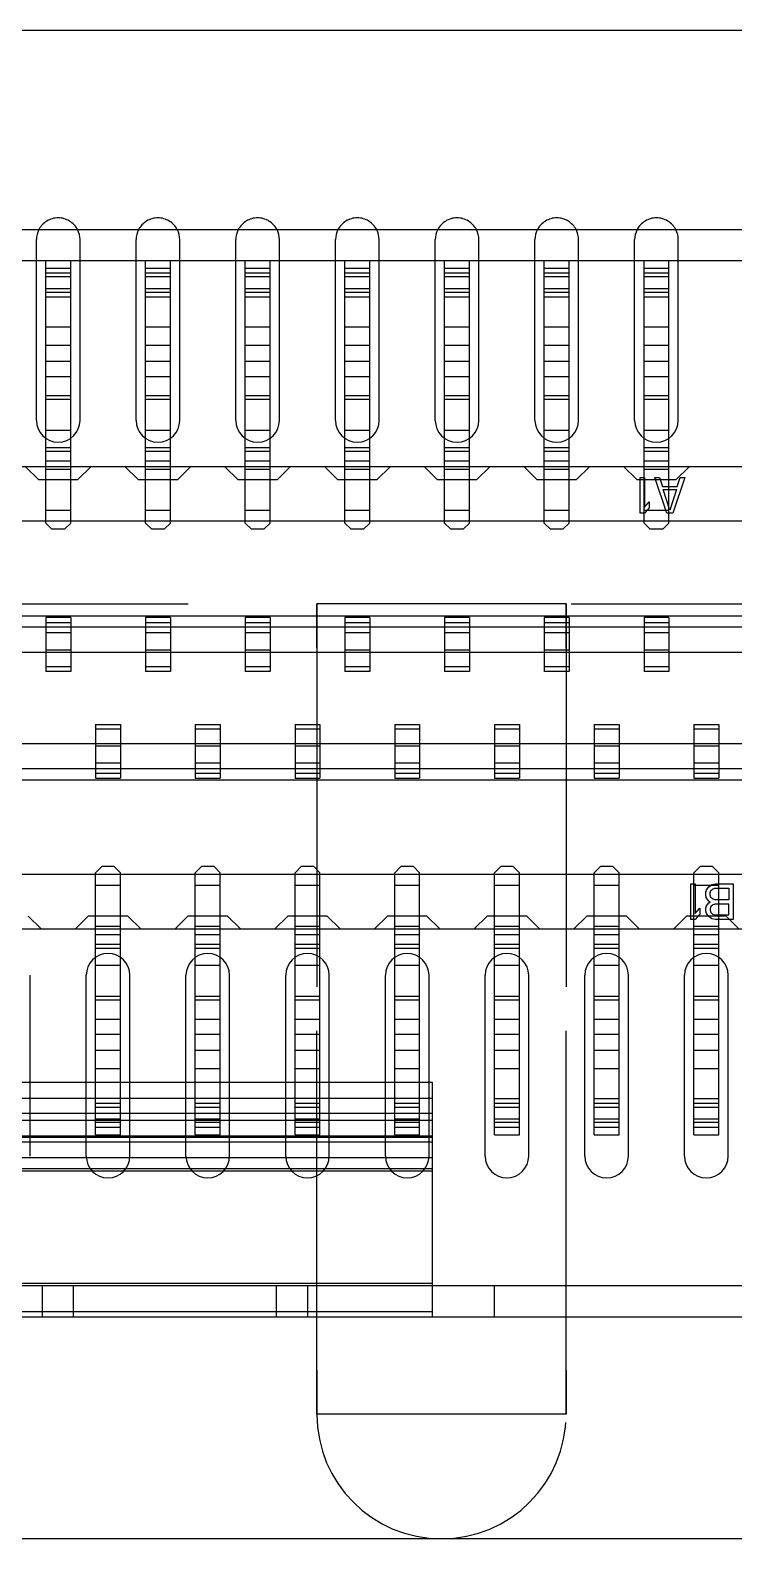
# Model space of a CAD drawing. Header units: millimetres. Extents: x 753 to 1632, y 352 to 973.
# Drawn here: x 1035.63 to 1041.27, y 528.57 to 540.67 of the extents above; entities that cross this region are included whole.
import ezdxf

# ---------------------------------------------------------------- set-up
doc = ezdxf.new("R2010")
doc.units = ezdxf.units.MM
doc.header["$LTSCALE"] = 30.734
doc.linetypes.add('HIDDEN', pattern=[0.2, 0.1, -0.1])
doc.layers.get('0').update_dxf_attribs({"linetype": 'CONTINUOUS'})
for name, color, linetype in [('02___PRT_ALL_AXES', 7, 'CONTINUOUS'), ('5_ALL_CURVES', 7, 'CONTINUOUS'), ('CURVES', 7, 'CONTINUOUS'), ('DEFAULT_2', 8, 'HIDDEN')]:
    doc.layers.add(name, color=color, linetype=linetype)

msp = doc.modelspace()

# ---------------------------------------------------------------- linework, layer by layer
at = {"color": 7, "linetype": 'Continuous'}
for p, q in [((1007.02568, 540.66802), (1106.52568, 540.66802)), ((1043.52568, 528.56802), (1020.52568, 528.56802))]:
    msp.add_line(p, q, dxfattribs=at)
at = {"color": 3, "linetype": 'Continuous'}
msp.add_line((1007.02568, 539.06802), (1106.52568, 539.06802), dxfattribs=at)
at = {"color": 6, "linetype": 'Continuous'}
for p, q in [((1042.87568, 538.81802), (1025.77568, 538.81802)), ((1035.75068, 536.71477), (1035.75068, 538.81847)), ((1035.95068, 536.71477), (1035.95068, 538.81847)), ((1036.55068, 536.71477), (1036.55068, 538.81847)), ((1036.75068, 536.71477), (1036.75068, 538.81847)), ((1037.35068, 536.71477), (1037.35068, 538.81847)), ((1037.55068, 536.71477), (1037.55068, 538.81847)), ((1038.15068, 536.71477), (1038.15068, 538.81847)), ((1038.35068, 536.71477), (1038.35068, 538.81847)), ((1038.95068, 536.71477), (1038.95068, 538.81847)), ((1039.15068, 536.71477), (1039.15068, 538.81847)), ((1039.75068, 536.71477), (1039.75068, 538.81847)), ((1039.95068, 536.71477), (1039.95068, 538.81847)), ((1040.55068, 536.71477), (1040.55068, 538.81847)), ((1040.75068, 536.71477), (1040.75068, 538.81847)), ((1035.75068, 538.75948), (1035.95068, 538.75948)), ((1035.95068, 538.71806), (1035.75068, 538.71806)), ((1036.55068, 538.75948), (1036.75068, 538.75948)), ((1036.75068, 538.71806), (1036.55068, 538.71806)), ((1037.35068, 538.75948), (1037.55068, 538.75948)), ((1037.55068, 538.71806), (1037.35068, 538.71806)), ((1038.15068, 538.75948), (1038.35068, 538.75948)), ((1038.35068, 538.71806), (1038.15068, 538.71806)), ((1038.95068, 538.75948), (1039.15068, 538.75948)), ((1039.15068, 538.71806), (1038.95068, 538.71806)), ((1039.75068, 538.75948), (1039.95068, 538.75948)), ((1039.95068, 538.71806), (1039.75068, 538.71806)), ((1040.55068, 538.75948), (1040.75068, 538.75948)), ((1040.75068, 538.71806), (1040.55068, 538.71806)), ((1035.95068, 538.68877), (1035.75068, 538.68877)), ((1035.75068, 538.59735), (1035.95068, 538.59735)), ((1036.75068, 538.68877), (1036.55068, 538.68877)), ((1036.55068, 538.59735), (1036.75068, 538.59735)), ((1037.55068, 538.68877), (1037.35068, 538.68877)), ((1037.35068, 538.59735), (1037.55068, 538.59735)), ((1038.35068, 538.68877), (1038.15068, 538.68877)), ((1038.15068, 538.59735), (1038.35068, 538.59735)), ((1039.15068, 538.68877), (1038.95068, 538.68877)), ((1038.95068, 538.59735), (1039.15068, 538.59735)), ((1039.95068, 538.68877), (1039.75068, 538.68877)), ((1039.75068, 538.59735), (1039.95068, 538.59735)), ((1040.75068, 538.68877), (1040.55068, 538.68877)), ((1040.55068, 538.59735), (1040.75068, 538.59735)), ((1035.75068, 538.56566), (1035.95068, 538.56566)), ((1035.95068, 538.52664), (1035.75068, 538.52664)), ((1036.55068, 538.56566), (1036.75068, 538.56566)), ((1036.75068, 538.52664), (1036.55068, 538.52664)), ((1037.35068, 538.56566), (1037.55068, 538.56566)), ((1037.55068, 538.52664), (1037.35068, 538.52664)), ((1038.15068, 538.56566), (1038.35068, 538.56566)), ((1038.35068, 538.52664), (1038.15068, 538.52664)), ((1038.95068, 538.56566), (1039.15068, 538.56566)), ((1039.15068, 538.52664), (1038.95068, 538.52664)), ((1039.75068, 538.56566), (1039.95068, 538.56566)), ((1039.95068, 538.52664), (1039.75068, 538.52664)), ((1040.55068, 538.56566), (1040.75068, 538.56566)), ((1040.75068, 538.52664), (1040.55068, 538.52664)), ((1035.75068, 538.28896), (1035.95068, 538.28896)), ((1036.55068, 538.28896), (1036.75068, 538.28896)), ((1037.35068, 538.28896), (1037.55068, 538.28896)), ((1038.15068, 538.28896), (1038.35068, 538.28896)), ((1038.95068, 538.28896), (1039.15068, 538.28896)), ((1039.75068, 538.28896), (1039.95068, 538.28896)), ((1040.55068, 538.28896), (1040.75068, 538.28896)), ((1035.75068, 538.14113), (1035.95068, 538.14113)), ((1036.55068, 538.14113), (1036.75068, 538.14113)), ((1037.35068, 538.14113), (1037.55068, 538.14113)), ((1038.15068, 538.14113), (1038.35068, 538.14113)), ((1038.95068, 538.14113), (1039.15068, 538.14113)), ((1039.75068, 538.14113), (1039.95068, 538.14113)), ((1040.55068, 538.14113), (1040.75068, 538.14113)), ((1035.95068, 538.00968), (1035.75068, 538.00968)), ((1036.75068, 538.00968), (1036.55068, 538.00968)), ((1037.55068, 538.00968), (1037.35068, 538.00968)), ((1038.35068, 538.00968), (1038.15068, 538.00968)), ((1039.15068, 538.00968), (1038.95068, 538.00968)), ((1039.95068, 538.00968), (1039.75068, 538.00968)), ((1040.75068, 538.00968), (1040.55068, 538.00968)), ((1035.95068, 537.88896), (1035.75068, 537.88896)), ((1036.75068, 537.88896), (1036.55068, 537.88896)), ((1037.55068, 537.88896), (1037.35068, 537.88896)), ((1038.35068, 537.88896), (1038.15068, 537.88896)), ((1039.15068, 537.88896), (1038.95068, 537.88896)), ((1039.95068, 537.88896), (1039.75068, 537.88896)), ((1040.75068, 537.88896), (1040.55068, 537.88896)), ((1035.95068, 537.73656), (1035.75068, 537.73656)), ((1036.75068, 537.73656), (1036.55068, 537.73656)), ((1037.55068, 537.73656), (1037.35068, 537.73656)), ((1038.35068, 537.73656), (1038.15068, 537.73656)), ((1039.15068, 537.73656), (1038.95068, 537.73656)), ((1039.95068, 537.73656), (1039.75068, 537.73656)), ((1040.75068, 537.73656), (1040.55068, 537.73656)), ((1035.75068, 537.70727), (1035.95068, 537.70727)), ((1036.55068, 537.70727), (1036.75068, 537.70727)), ((1037.35068, 537.70727), (1037.55068, 537.70727)), ((1038.15068, 537.70727), (1038.35068, 537.70727)), ((1038.95068, 537.70727), (1039.15068, 537.70727)), ((1039.75068, 537.70727), (1039.95068, 537.70727)), ((1040.55068, 537.70727), (1040.75068, 537.70727)), ((1035.75068, 537.46041), (1035.95068, 537.46041)), ((1036.55068, 537.46041), (1036.75068, 537.46041)), ((1037.35068, 537.46041), (1037.55068, 537.46041)), ((1038.15068, 537.46041), (1038.35068, 537.46041)), ((1038.95068, 537.46041), (1039.15068, 537.46041)), ((1039.75068, 537.46041), (1039.95068, 537.46041)), ((1040.55068, 537.46041), (1040.75068, 537.46041)), ((1035.95068, 537.31899), (1035.75068, 537.31899)), ((1035.95068, 537.28754), (1035.75068, 537.28754)), ((1036.75068, 537.31899), (1036.55068, 537.31899)), ((1036.75068, 537.28754), (1036.55068, 537.28754)), ((1037.55068, 537.31899), (1037.35068, 537.31899)), ((1037.55068, 537.28754), (1037.35068, 537.28754)), ((1038.35068, 537.31899), (1038.15068, 537.31899)), ((1038.35068, 537.28754), (1038.15068, 537.28754)), ((1039.15068, 537.31899), (1038.95068, 537.31899)), ((1039.15068, 537.28754), (1038.95068, 537.28754)), ((1039.95068, 537.31899), (1039.75068, 537.31899)), ((1039.95068, 537.28754), (1039.75068, 537.28754)), ((1040.75068, 537.31899), (1040.55068, 537.31899)), ((1040.75068, 537.28754), (1040.55068, 537.28754)), ((1042.75068, 537.16477), (1025.35068, 537.16477)), ((1035.69191, 537.06329), (1035.58863, 537.16477)), ((1035.75068, 537.21329), (1035.95068, 537.21329)), ((1035.75068, 537.14611), (1035.95068, 537.14611)), ((1036.11273, 537.16477), (1036.00946, 537.06329)), ((1036.49191, 537.06329), (1036.38863, 537.16477)), ((1036.55068, 537.21329), (1036.75068, 537.21329)), ((1036.55068, 537.14611), (1036.75068, 537.14611)), ((1036.91273, 537.16477), (1036.80946, 537.06329)), ((1037.29191, 537.06329), (1037.18863, 537.16477)), ((1037.35068, 537.21329), (1037.55068, 537.21329)), ((1037.35068, 537.14611), (1037.55068, 537.14611)), ((1037.71273, 537.16477), (1037.60946, 537.06329)), ((1038.09191, 537.06329), (1037.98863, 537.16477)), ((1038.15068, 537.21329), (1038.35068, 537.21329)), ((1038.15068, 537.14611), (1038.35068, 537.14611)), ((1038.51273, 537.16477), (1038.40946, 537.06329)), ((1038.89191, 537.06329), (1038.78863, 537.16477)), ((1038.95068, 537.21329), (1039.15068, 537.21329)), ((1038.95068, 537.14611), (1039.15068, 537.14611)), ((1039.31273, 537.16477), (1039.20946, 537.06329)), ((1039.69191, 537.06329), (1039.58863, 537.16477)), ((1039.75068, 537.21329), (1039.95068, 537.21329)), ((1039.75068, 537.14611), (1039.95068, 537.14611)), ((1040.11273, 537.16477), (1040.00946, 537.06329)), ((1040.49191, 537.06329), (1040.38863, 537.16477)), ((1040.55068, 537.21329), (1040.75068, 537.21329)), ((1040.55068, 537.14611), (1040.75068, 537.14611)), ((1040.91273, 537.16477), (1040.80946, 537.06329)), ((1035.69191, 537.06329), (1036.00946, 537.06329)), ((1036.49191, 537.06329), (1036.80946, 537.06329)), ((1037.29191, 537.06329), (1037.60946, 537.06329)), ((1038.09191, 537.06329), (1038.40946, 537.06329)), ((1038.89191, 537.06329), (1039.20946, 537.06329)), ((1039.69191, 537.06329), (1040.00946, 537.06329)), ((1040.49191, 537.06329), (1040.80946, 537.06329)), ((1035.95068, 536.81477), (1035.75068, 536.81477)), ((1036.75068, 536.81477), (1036.55068, 536.81477)), ((1037.55068, 536.81477), (1037.35068, 536.81477)), ((1038.35068, 536.81477), (1038.15068, 536.81477)), ((1039.15068, 536.81477), (1038.95068, 536.81477)), ((1039.95068, 536.81477), (1039.75068, 536.81477)), ((1040.75068, 536.81477), (1040.55068, 536.81477)), ((1042.61108, 536.73076), (1025.49028, 536.73076)), ((1035.80068, 536.66477), (1035.75068, 536.71477)), ((1035.90068, 536.66477), (1035.80068, 536.66477)), ((1035.95068, 536.71477), (1035.90068, 536.66477)), ((1036.60068, 536.66477), (1036.55068, 536.71477)), ((1036.70068, 536.66477), (1036.60068, 536.66477)), ((1036.75068, 536.71477), (1036.70068, 536.66477)), ((1037.40068, 536.66477), (1037.35068, 536.71477)), ((1037.50068, 536.66477), (1037.40068, 536.66477)), ((1037.55068, 536.71477), (1037.50068, 536.66477)), ((1038.20068, 536.66477), (1038.15068, 536.71477)), ((1038.30068, 536.66477), (1038.20068, 536.66477)), ((1038.35068, 536.71477), (1038.30068, 536.66477)), ((1039.00068, 536.66477), (1038.95068, 536.71477)), ((1039.10068, 536.66477), (1039.00068, 536.66477)), ((1039.15068, 536.71477), (1039.10068, 536.66477)), ((1039.80068, 536.66477), (1039.75068, 536.71477)), ((1039.90068, 536.66477), (1039.80068, 536.66477)), ((1039.95068, 536.71477), (1039.90068, 536.66477)), ((1040.60068, 536.66477), (1040.55068, 536.71477)), ((1040.70068, 536.66477), (1040.60068, 536.66477)), ((1040.75068, 536.71477), (1040.70068, 536.66477)), ((1026.0543, 535.9715), (1042.04706, 535.9715)), ((1035.75068, 535.95645), (1035.75068, 535.52504)), ((1035.95068, 535.95645), (1035.75068, 535.95645)), ((1035.75068, 535.9182), (1035.95068, 535.9182)), ((1035.95068, 535.95645), (1035.95068, 535.52504)), ((1036.55068, 535.95645), (1036.55068, 535.52504)), ((1036.75068, 535.95645), (1036.55068, 535.95645)), ((1036.55068, 535.9182), (1036.75068, 535.9182)), ((1036.75068, 535.95645), (1036.75068, 535.52504)), ((1037.35068, 535.95645), (1037.35068, 535.52504)), ((1037.55068, 535.95645), (1037.35068, 535.95645)), ((1037.35068, 535.9182), (1037.55068, 535.9182)), ((1037.55068, 535.95645), (1037.55068, 535.52504)), ((1038.15068, 535.95645), (1038.15068, 535.52504)), ((1038.35068, 535.95645), (1038.15068, 535.95645)), ((1038.15068, 535.9182), (1038.35068, 535.9182)), ((1038.35068, 535.95645), (1038.35068, 535.52504)), ((1038.95068, 535.95645), (1038.95068, 535.52504)), ((1039.15068, 535.95645), (1038.95068, 535.95645)), ((1038.95068, 535.9182), (1039.15068, 535.9182)), ((1039.15068, 535.95645), (1039.15068, 535.52504)), ((1039.75068, 535.95645), (1039.75068, 535.52504)), ((1039.95068, 535.95645), (1039.75068, 535.95645)), ((1039.75068, 535.9182), (1039.95068, 535.9182)), ((1039.95068, 535.95645), (1039.95068, 535.52504)), ((1040.55068, 535.95645), (1040.55068, 535.52504)), ((1040.75068, 535.95645), (1040.55068, 535.95645)), ((1040.55068, 535.9182), (1040.75068, 535.9182)), ((1040.75068, 535.95645), (1040.75068, 535.52504)), ((1026.15068, 535.8813), (1041.95068, 535.8813)), ((1035.95068, 535.8346), (1035.75068, 535.8346)), ((1036.75068, 535.8346), (1036.55068, 535.8346)), ((1037.55068, 535.8346), (1037.35068, 535.8346)), ((1038.35068, 535.8346), (1038.15068, 535.8346)), ((1039.15068, 535.8346), (1038.95068, 535.8346)), ((1039.95068, 535.8346), (1039.75068, 535.8346)), ((1040.75068, 535.8346), (1040.55068, 535.8346)), ((1041.95068, 535.67781), (1026.15068, 535.67781)), ((1035.95068, 535.69674), (1035.75068, 535.69674)), ((1036.75068, 535.69674), (1036.55068, 535.69674)), ((1037.55068, 535.69674), (1037.35068, 535.69674)), ((1038.35068, 535.69674), (1038.15068, 535.69674)), ((1039.15068, 535.69674), (1038.95068, 535.69674)), ((1039.95068, 535.69674), (1039.75068, 535.69674)), ((1040.75068, 535.69674), (1040.55068, 535.69674)), ((1035.75068, 535.56435), (1035.95068, 535.56435)), ((1036.55068, 535.56435), (1036.75068, 535.56435)), ((1037.35068, 535.56435), (1037.55068, 535.56435)), ((1038.15068, 535.56435), (1038.35068, 535.56435)), ((1038.95068, 535.56435), (1039.15068, 535.56435)), ((1039.75068, 535.56435), (1039.95068, 535.56435)), ((1040.55068, 535.56435), (1040.75068, 535.56435)), ((1035.95068, 535.52504), (1035.75068, 535.52504)), ((1036.75068, 535.52504), (1036.55068, 535.52504)), ((1037.55068, 535.52504), (1037.35068, 535.52504)), ((1038.35068, 535.52504), (1038.15068, 535.52504)), ((1039.15068, 535.52504), (1038.95068, 535.52504)), ((1039.95068, 535.52504), (1039.75068, 535.52504)), ((1040.75068, 535.52504), (1040.55068, 535.52504)), ((1036.15068, 535.10057), (1036.15068, 534.66916)), ((1036.15068, 535.10057), (1036.35068, 535.10057)), ((1036.35068, 535.10057), (1036.35068, 534.66916)), ((1036.95068, 535.10057), (1036.95068, 534.66916)), ((1036.95068, 535.10057), (1037.15068, 535.10057)), ((1037.15068, 535.10057), (1037.15068, 534.66916)), ((1037.75068, 535.10057), (1037.75068, 534.66916)), ((1037.75068, 535.10057), (1037.95068, 535.10057)), ((1037.95068, 535.10057), (1037.95068, 534.66916)), ((1038.55068, 535.10057), (1038.55068, 534.66916)), ((1038.55068, 535.10057), (1038.75068, 535.10057)), ((1038.75068, 535.10057), (1038.75068, 534.66916)), ((1039.35068, 535.10057), (1039.35068, 534.66916)), ((1039.35068, 535.10057), (1039.55068, 535.10057)), ((1039.55068, 535.10057), (1039.55068, 534.66916)), ((1040.15068, 535.10057), (1040.15068, 534.66916)), ((1040.15068, 535.10057), (1040.35068, 535.10057)), ((1040.35068, 535.10057), (1040.35068, 534.66916)), ((1040.95068, 535.10057), (1040.95068, 534.66916)), ((1040.95068, 535.10057), (1041.15068, 535.10057)), ((1041.15068, 535.10057), (1041.15068, 534.66916)), ((1026.15068, 534.94781), (1041.95068, 534.94781)), ((1036.35068, 535.06126), (1036.15068, 535.06126)), ((1037.15068, 535.06126), (1036.95068, 535.06126)), ((1037.95068, 535.06126), (1037.75068, 535.06126)), ((1038.75068, 535.06126), (1038.55068, 535.06126)), ((1039.55068, 535.06126), (1039.35068, 535.06126)), ((1040.35068, 535.06126), (1040.15068, 535.06126)), ((1041.15068, 535.06126), (1040.95068, 535.06126)), ((1036.15068, 534.92887), (1036.35068, 534.92887)), ((1036.95068, 534.92887), (1037.15068, 534.92887)), ((1037.75068, 534.92887), (1037.95068, 534.92887)), ((1038.55068, 534.92887), (1038.75068, 534.92887)), ((1039.35068, 534.92887), (1039.55068, 534.92887)), ((1040.15068, 534.92887), (1040.35068, 534.92887)), ((1040.95068, 534.92887), (1041.15068, 534.92887)), ((1041.95068, 534.74431), (1026.15068, 534.74431)), ((1036.15068, 534.79101), (1036.35068, 534.79101)), ((1036.35068, 534.70742), (1036.15068, 534.70742)), ((1036.95068, 534.79101), (1037.15068, 534.79101)), ((1037.15068, 534.70742), (1036.95068, 534.70742)), ((1037.75068, 534.79101), (1037.95068, 534.79101)), ((1037.95068, 534.70742), (1037.75068, 534.70742)), ((1038.55068, 534.79101), (1038.75068, 534.79101)), ((1038.75068, 534.70742), (1038.55068, 534.70742)), ((1039.35068, 534.79101), (1039.55068, 534.79101)), ((1039.55068, 534.70742), (1039.35068, 534.70742)), ((1040.15068, 534.79101), (1040.35068, 534.79101)), ((1040.35068, 534.70742), (1040.15068, 534.70742)), ((1040.95068, 534.79101), (1041.15068, 534.79101)), ((1041.15068, 534.70742), (1040.95068, 534.70742)), ((1042.04706, 534.65411), (1026.0543, 534.65411)), ((1036.15068, 534.66916), (1036.35068, 534.66916)), ((1036.95068, 534.66916), (1037.15068, 534.66916)), ((1037.75068, 534.66916), (1037.95068, 534.66916)), ((1038.55068, 534.66916), (1038.75068, 534.66916)), ((1039.35068, 534.66916), (1039.55068, 534.66916)), ((1040.15068, 534.66916), (1040.35068, 534.66916)), ((1040.95068, 534.66916), (1041.15068, 534.66916)), ((1042.61108, 533.89486), (1025.49028, 533.89486)), ((1036.20068, 533.96084), (1036.15068, 533.91084)), ((1036.15068, 531.80714), (1036.15068, 533.91084)), ((1036.30068, 533.96084), (1036.20068, 533.96084)), ((1036.35068, 533.91084), (1036.30068, 533.96084)), ((1036.35068, 531.80714), (1036.35068, 533.91084)), ((1037.00068, 533.96084), (1036.95068, 533.91084)), ((1036.95068, 531.80714), (1036.95068, 533.91084)), ((1037.10068, 533.96084), (1037.00068, 533.96084)), ((1037.15068, 533.91084), (1037.10068, 533.96084)), ((1037.15068, 531.80714), (1037.15068, 533.91084)), ((1037.80068, 533.96084), (1037.75068, 533.91084)), ((1037.75068, 531.80714), (1037.75068, 533.91084)), ((1037.90068, 533.96084), (1037.80068, 533.96084)), ((1037.95068, 533.91084), (1037.90068, 533.96084)), ((1037.95068, 531.80714), (1037.95068, 533.91084)), ((1038.60068, 533.96084), (1038.55068, 533.91084)), ((1038.55068, 531.80714), (1038.55068, 533.91084)), ((1038.70068, 533.96084), (1038.60068, 533.96084)), ((1038.75068, 533.91084), (1038.70068, 533.96084)), ((1038.75068, 531.80714), (1038.75068, 533.91084)), ((1039.40068, 533.96084), (1039.35068, 533.91084)), ((1039.35068, 531.80714), (1039.35068, 533.91084)), ((1039.50068, 533.96084), (1039.40068, 533.96084)), ((1039.55068, 533.91084), (1039.50068, 533.96084)), ((1039.55068, 531.80714), (1039.55068, 533.91084)), ((1040.20068, 533.96084), (1040.15068, 533.91084)), ((1040.15068, 531.80714), (1040.15068, 533.91084)), ((1040.30068, 533.96084), (1040.20068, 533.96084)), ((1040.35068, 533.91084), (1040.30068, 533.96084)), ((1040.35068, 531.80714), (1040.35068, 533.91084)), ((1041.00068, 533.96084), (1040.95068, 533.91084)), ((1040.95068, 531.80714), (1040.95068, 533.91084)), ((1041.10068, 533.96084), (1041.00068, 533.96084)), ((1041.15068, 533.91084), (1041.10068, 533.96084)), ((1041.15068, 531.80714), (1041.15068, 533.91084)), ((1036.15068, 533.81084), (1036.35068, 533.81084)), ((1036.95068, 533.81084), (1037.15068, 533.81084)), ((1037.75068, 533.81084), (1037.95068, 533.81084)), ((1038.55068, 533.81084), (1038.75068, 533.81084)), ((1039.35068, 533.81084), (1039.55068, 533.81084)), ((1040.15068, 533.81084), (1040.35068, 533.81084)), ((1040.95068, 533.81084), (1041.15068, 533.81084)), ((1035.71273, 533.46084), (1035.60946, 533.56233)), ((1036.09191, 533.56233), (1035.98863, 533.46084)), ((1036.40946, 533.56233), (1036.09191, 533.56233)), ((1036.51273, 533.46084), (1036.40946, 533.56233)), ((1036.89191, 533.56233), (1036.78863, 533.46084)), ((1037.20946, 533.56233), (1036.89191, 533.56233)), ((1037.31273, 533.46084), (1037.20946, 533.56233)), ((1037.69191, 533.56233), (1037.58863, 533.46084)), ((1038.00946, 533.56233), (1037.69191, 533.56233)), ((1038.11273, 533.46084), (1038.00946, 533.56233)), ((1038.49191, 533.56233), (1038.38863, 533.46084)), ((1038.80946, 533.56233), (1038.49191, 533.56233)), ((1038.91273, 533.46084), (1038.80946, 533.56233)), ((1039.29191, 533.56233), (1039.18863, 533.46084)), ((1039.60946, 533.56233), (1039.29191, 533.56233)), ((1039.71273, 533.46084), (1039.60946, 533.56233)), ((1040.09191, 533.56233), (1039.98863, 533.46084)), ((1040.40946, 533.56233), (1040.09191, 533.56233)), ((1040.51273, 533.46084), (1040.40946, 533.56233)), ((1040.89191, 533.56233), (1040.78863, 533.46084)), ((1041.20946, 533.56233), (1040.89191, 533.56233)), ((1041.31273, 533.46084), (1041.20946, 533.56233)), ((1025.35068, 533.46084), (1042.75068, 533.46084)), ((1036.35068, 533.4795), (1036.15068, 533.4795)), ((1036.35068, 533.41233), (1036.15068, 533.41233)), ((1037.15068, 533.4795), (1036.95068, 533.4795)), ((1037.15068, 533.41233), (1036.95068, 533.41233)), ((1037.95068, 533.4795), (1037.75068, 533.4795)), ((1037.95068, 533.41233), (1037.75068, 533.41233)), ((1038.75068, 533.4795), (1038.55068, 533.4795)), ((1038.75068, 533.41233), (1038.55068, 533.41233)), ((1039.55068, 533.4795), (1039.35068, 533.4795)), ((1039.55068, 533.41233), (1039.35068, 533.41233)), ((1040.35068, 533.4795), (1040.15068, 533.4795)), ((1040.35068, 533.41233), (1040.15068, 533.41233)), ((1041.15068, 533.4795), (1040.95068, 533.4795)), ((1041.15068, 533.41233), (1040.95068, 533.41233)), ((1036.15068, 533.33807), (1036.35068, 533.33807)), ((1036.15068, 533.30662), (1036.35068, 533.30662)), ((1036.95068, 533.33807), (1037.15068, 533.33807)), ((1036.95068, 533.30662), (1037.15068, 533.30662)), ((1037.75068, 533.33807), (1037.95068, 533.33807)), ((1037.75068, 533.30662), (1037.95068, 533.30662)), ((1038.55068, 533.33807), (1038.75068, 533.33807)), ((1038.55068, 533.30662), (1038.75068, 533.30662)), ((1039.35068, 533.33807), (1039.55068, 533.33807)), ((1039.35068, 533.30662), (1039.55068, 533.30662)), ((1040.15068, 533.33807), (1040.35068, 533.33807)), ((1040.15068, 533.30662), (1040.35068, 533.30662)), ((1040.95068, 533.33807), (1041.15068, 533.33807)), ((1040.95068, 533.30662), (1041.15068, 533.30662)), ((1036.35068, 533.1652), (1036.15068, 533.1652)), ((1037.15068, 533.1652), (1036.95068, 533.1652)), ((1037.95068, 533.1652), (1037.75068, 533.1652)), ((1038.75068, 533.1652), (1038.55068, 533.1652)), ((1039.55068, 533.1652), (1039.35068, 533.1652)), ((1040.35068, 533.1652), (1040.15068, 533.1652)), ((1041.15068, 533.1652), (1040.95068, 533.1652)), ((1036.35068, 532.91834), (1036.15068, 532.91834)), ((1036.35068, 532.88906), (1036.15068, 532.88906)), ((1037.15068, 532.91834), (1036.95068, 532.91834)), ((1037.15068, 532.88906), (1036.95068, 532.88906)), ((1037.95068, 532.91834), (1037.75068, 532.91834)), ((1037.95068, 532.88906), (1037.75068, 532.88906)), ((1038.75068, 532.91834), (1038.55068, 532.91834)), ((1038.75068, 532.88906), (1038.55068, 532.88906)), ((1039.55068, 532.91834), (1039.35068, 532.91834)), ((1039.55068, 532.88906), (1039.35068, 532.88906)), ((1040.35068, 532.91834), (1040.15068, 532.91834)), ((1040.35068, 532.88906), (1040.15068, 532.88906)), ((1041.15068, 532.91834), (1040.95068, 532.91834)), ((1041.15068, 532.88906), (1040.95068, 532.88906)), ((1036.15068, 532.73666), (1036.35068, 532.73666)), ((1036.95068, 532.73666), (1037.15068, 532.73666)), ((1037.75068, 532.73666), (1037.95068, 532.73666)), ((1038.55068, 532.73666), (1038.75068, 532.73666)), ((1039.35068, 532.73666), (1039.55068, 532.73666)), ((1040.15068, 532.73666), (1040.35068, 532.73666)), ((1040.95068, 532.73666), (1041.15068, 532.73666)), ((1036.15068, 532.61593), (1036.35068, 532.61593)), ((1036.95068, 532.61593), (1037.15068, 532.61593)), ((1037.75068, 532.61593), (1037.95068, 532.61593)), ((1038.55068, 532.61593), (1038.75068, 532.61593)), ((1039.35068, 532.61593), (1039.55068, 532.61593)), ((1040.15068, 532.61593), (1040.35068, 532.61593)), ((1040.95068, 532.61593), (1041.15068, 532.61593)), ((1036.35068, 532.48448), (1036.15068, 532.48448)), ((1037.15068, 532.48448), (1036.95068, 532.48448)), ((1037.95068, 532.48448), (1037.75068, 532.48448)), ((1038.75068, 532.48448), (1038.55068, 532.48448)), ((1039.55068, 532.48448), (1039.35068, 532.48448)), ((1040.35068, 532.48448), (1040.15068, 532.48448)), ((1041.15068, 532.48448), (1040.95068, 532.48448)), ((1036.35068, 532.33666), (1036.15068, 532.33666)), ((1037.15068, 532.33666), (1036.95068, 532.33666)), ((1037.95068, 532.33666), (1037.75068, 532.33666)), ((1038.75068, 532.33666), (1038.55068, 532.33666)), ((1039.55068, 532.33666), (1039.35068, 532.33666)), ((1040.35068, 532.33666), (1040.15068, 532.33666)), ((1041.15068, 532.33666), (1040.95068, 532.33666)), ((1029.25068, 532.23082), (1038.85068, 532.23082)), ((1038.85068, 532.23082), (1038.85068, 530.34781)), ((1038.85068, 532.09902), (1029.25068, 532.09902)), ((1036.35068, 532.05995), (1036.15068, 532.05995)), ((1037.15068, 532.05995), (1036.95068, 532.05995)), ((1037.95068, 532.05995), (1037.75068, 532.05995)), ((1038.75068, 532.05995), (1038.55068, 532.05995)), ((1039.35068, 532.09897), (1039.55068, 532.09897)), ((1039.55068, 532.05995), (1039.35068, 532.05995)), ((1040.15068, 532.09897), (1040.35068, 532.09897)), ((1040.35068, 532.05995), (1040.15068, 532.05995)), ((1040.95068, 532.09897), (1041.15068, 532.09897)), ((1041.15068, 532.05995), (1040.95068, 532.05995)), ((1029.25068, 531.98082), (1038.85068, 531.98082)), ((1038.85068, 531.92224), (1029.25068, 531.92224)), ((1036.35068, 532.02826), (1036.15068, 532.02826)), ((1036.15068, 531.93684), (1036.35068, 531.93684)), ((1037.15068, 532.02826), (1036.95068, 532.02826)), ((1036.95068, 531.93684), (1037.15068, 531.93684)), ((1037.95068, 532.02826), (1037.75068, 532.02826)), ((1037.75068, 531.93684), (1037.95068, 531.93684)), ((1038.75068, 532.02826), (1038.55068, 532.02826)), ((1038.55068, 531.93684), (1038.75068, 531.93684)), ((1039.55068, 532.02826), (1039.35068, 532.02826)), ((1039.35068, 531.93684), (1039.55068, 531.93684)), ((1040.35068, 532.02826), (1040.15068, 532.02826)), ((1040.15068, 531.93684), (1040.35068, 531.93684)), ((1041.15068, 532.02826), (1040.95068, 532.02826)), ((1040.95068, 531.93684), (1041.15068, 531.93684)), ((1029.25068, 531.8007), (1038.85068, 531.8007)), ((1036.35068, 531.90755), (1036.15068, 531.90755)), ((1036.35068, 531.86613), (1036.15068, 531.86613)), ((1036.15068, 531.80706), (1036.35068, 531.80706)), ((1037.15068, 531.90755), (1036.95068, 531.90755)), ((1037.15068, 531.86613), (1036.95068, 531.86613)), ((1036.95068, 531.80706), (1037.15068, 531.80706)), ((1037.95068, 531.90755), (1037.75068, 531.90755)), ((1037.95068, 531.86613), (1037.75068, 531.86613)), ((1037.75068, 531.80706), (1037.95068, 531.80706)), ((1038.75068, 531.90755), (1038.55068, 531.90755)), ((1038.75068, 531.86613), (1038.55068, 531.86613)), ((1038.55068, 531.80706), (1038.75068, 531.80706)), ((1039.55068, 531.90755), (1039.35068, 531.90755)), ((1039.55068, 531.86613), (1039.35068, 531.86613)), ((1039.35068, 531.80706), (1039.55068, 531.80706)), ((1040.35068, 531.90755), (1040.15068, 531.90755)), ((1040.35068, 531.86613), (1040.15068, 531.86613)), ((1040.15068, 531.80706), (1040.35068, 531.80706)), ((1041.15068, 531.90755), (1040.95068, 531.90755)), ((1041.15068, 531.86613), (1040.95068, 531.86613)), ((1040.95068, 531.80706), (1041.15068, 531.80706)), ((1038.85068, 531.78605), (1029.25068, 531.78605)), ((1038.85068, 531.74848), (1029.25068, 531.74848)), ((1038.85068, 531.62392), (1029.25068, 531.62392)), ((1038.85068, 531.53605), (1029.25068, 531.53605)), ((1029.25068, 531.51935), (1038.85068, 531.51935)), ((1042.32568, 530.59781), (1025.77568, 530.59781)), ((1029.25068, 530.61874), (1038.85068, 530.61874)), ((1035.72068, 530.59781), (1035.72068, 530.34781)), ((1035.97068, 530.59781), (1035.97068, 530.34781)), ((1037.60068, 530.59781), (1037.60068, 530.34781)), ((1037.85068, 530.59781), (1037.85068, 530.34781)), ((1039.35068, 530.34781), (1039.35068, 530.59781)), ((1025.77568, 530.34781), (1042.32568, 530.34781)), ((1038.85068, 530.38956), (1029.25068, 530.38956))]:
    msp.add_line(p, q, dxfattribs=at)
at = {"layer": '02___PRT_ALL_AXES', "color": 8, "linetype": 'HIDDEN'}
for p, q in [((1037.92568, 529.56802), (1037.92568, 536.06802)), ((1039.92568, 536.06802), (1037.92568, 536.06802)), ((1039.92568, 529.56802), (1039.92568, 536.06802))]:
    msp.add_line(p, q, dxfattribs=at)
at = {"layer": '5_ALL_CURVES', "color": 40, "linetype": 'Continuous'}
for p, q in [((1035.67568, 537.53781), (1035.67568, 538.98781)), ((1036.02568, 537.53781), (1036.02568, 538.98781)), ((1036.47568, 537.53781), (1036.47568, 538.98781)), ((1036.82568, 537.53781), (1036.82568, 538.98781)), ((1037.27568, 537.53781), (1037.27568, 538.98781)), ((1037.62568, 537.53781), (1037.62568, 538.98781)), ((1038.07568, 537.53781), (1038.07568, 538.98781)), ((1038.42568, 537.53781), (1038.42568, 538.98781)), ((1038.87568, 537.53781), (1038.87568, 538.98781)), ((1039.22568, 537.53781), (1039.22568, 538.98781)), ((1039.67568, 537.53781), (1039.67568, 538.98781)), ((1040.02568, 537.53781), (1040.02568, 538.98781)), ((1040.47568, 537.53781), (1040.47568, 538.98781)), ((1040.82568, 537.53781), (1040.82568, 538.98781)), ((1035.62568, 531.63781), (1035.62568, 533.08781)), ((1036.07568, 531.63781), (1036.07568, 533.08781)), ((1036.42568, 531.63781), (1036.42568, 533.08781)), ((1036.87568, 531.63781), (1036.87568, 533.08781)), ((1037.22568, 531.63781), (1037.22568, 533.08781)), ((1037.67568, 531.63781), (1037.67568, 533.08781)), ((1038.02568, 531.63781), (1038.02568, 533.08781)), ((1038.47568, 531.63781), (1038.47568, 533.08781)), ((1038.82568, 531.63781), (1038.82568, 533.08781)), ((1039.27568, 531.63781), (1039.27568, 533.08781)), ((1039.62568, 531.63781), (1039.62568, 533.08781)), ((1040.07568, 531.63781), (1040.07568, 533.08781)), ((1040.42568, 531.63781), (1040.42568, 533.08781)), ((1040.87568, 531.63781), (1040.87568, 533.08781)), ((1041.22568, 531.63781), (1041.22568, 533.08781))]:
    msp.add_line(p, q, dxfattribs=at)
for centre, start, end in [((1035.85068, 538.98781), 152.711303, 180), ((1035.85068, 538.98781), 0, 27.288697), ((1036.65068, 538.98781), 152.711303, 180), ((1036.65068, 538.98781), 0, 27.288697), ((1037.45068, 538.98781), 152.711303, 180), ((1037.45068, 538.98781), 0, 27.288697), ((1038.25068, 538.98781), 152.711303, 180), ((1038.25068, 538.98781), 0, 27.288697), ((1039.05068, 538.98781), 152.711303, 180), ((1039.05068, 538.98781), 0, 27.288697), ((1039.85068, 538.98781), 152.711303, 180), ((1039.85068, 538.98781), 0, 27.288697), ((1040.65068, 538.98781), 152.711303, 180), ((1040.65068, 538.98781), 0, 27.288697), ((1035.85068, 537.53781), 180, 0), ((1036.65068, 537.53781), 180, 0), ((1037.45068, 537.53781), 180, 0), ((1038.25068, 537.53781), 180, 0), ((1039.05068, 537.53781), 180, 0), ((1039.85068, 537.53781), 180, 0), ((1040.65068, 537.53781), 180, 0), ((1036.25068, 533.08781), 0, 180), ((1037.05068, 533.08781), 0, 180), ((1037.85068, 533.08781), 0, 180), ((1038.65068, 533.08781), 0, 180), ((1039.45068, 533.08781), 0, 180), ((1040.25068, 533.08781), 0, 180), ((1041.05068, 533.08781), 0, 180), ((1036.25068, 531.63781), 180, 0), ((1037.05068, 531.63781), 180, 0), ((1037.85068, 531.63781), 180, 0), ((1038.65068, 531.63781), 180, 0), ((1039.45068, 531.63781), 180, 0), ((1040.25068, 531.63781), 180, 0), ((1041.05068, 531.63781), 180, 0)]:
    msp.add_arc(centre, 0.175, start, end, dxfattribs=at)
at = {"layer": '5_ALL_CURVES', "color": 8, "linetype": 'HIDDEN'}
for centre in [(1035.85068, 538.98781), (1036.65068, 538.98781), (1037.45068, 538.98781), (1038.25068, 538.98781), (1039.05068, 538.98781), (1039.85068, 538.98781), (1040.65068, 538.98781)]:
    msp.add_arc(centre, 0.175, 27.288697, 152.711303, dxfattribs=at)
at = {"layer": 'CURVES', "color": 4, "linetype": 'Continuous'}
for p, q in [((1035.67568, 537.53781), (1035.67568, 538.98781)), ((1036.02568, 537.53781), (1036.02568, 538.98781)), ((1036.47568, 537.53781), (1036.47568, 538.98781)), ((1036.82568, 537.53781), (1036.82568, 538.98781)), ((1037.27568, 537.53781), (1037.27568, 538.98781)), ((1037.62568, 537.53781), (1037.62568, 538.98781)), ((1038.07568, 537.53781), (1038.07568, 538.98781)), ((1038.42568, 537.53781), (1038.42568, 538.98781)), ((1038.87568, 537.53781), (1038.87568, 538.98781)), ((1039.22568, 537.53781), (1039.22568, 538.98781)), ((1039.67568, 537.53781), (1039.67568, 538.98781)), ((1040.02568, 537.53781), (1040.02568, 538.98781)), ((1040.47568, 537.53781), (1040.47568, 538.98781)), ((1040.82568, 537.53781), (1040.82568, 538.98781)), ((1040.5192, 536.79474), (1040.5192, 537.08144)), ((1040.5192, 537.08144), (1040.55504, 537.08144)), ((1040.55504, 537.08144), (1040.55504, 536.84354)), ((1040.73422, 536.79474), (1040.63866, 537.08144)), ((1040.63866, 537.08144), (1040.67449, 537.08144)), ((1040.67449, 537.08144), (1040.69838, 537.00824)), ((1040.69838, 537.00824), (1040.81784, 537.00824)), ((1040.87757, 537.08144), (1040.782, 536.79474)), ((1040.81784, 537.00824), (1040.84173, 537.08144)), ((1040.84173, 537.08144), (1040.87757, 537.08144)), ((1040.55504, 536.84354), (1040.59087, 536.88624)), ((1040.59087, 536.88624), (1040.59087, 536.83744)), ((1040.75811, 536.81914), (1040.70436, 536.98384)), ((1040.70436, 536.98384), (1040.81187, 536.98384)), ((1040.81187, 536.98384), (1040.75811, 536.81914)), ((1040.55504, 536.79474), (1040.5192, 536.79474)), ((1040.59087, 536.83744), (1040.55504, 536.79474)), ((1040.782, 536.79474), (1040.73422, 536.79474)), ((1040.92659, 533.53566), (1040.92659, 533.82235)), ((1040.92659, 533.82235), (1040.96242, 533.82235)), ((1040.96242, 533.82235), (1040.96242, 533.58446)), ((1041.04604, 533.75526), (1041.05201, 533.77356)), ((1041.04604, 533.72476), (1041.04604, 533.75526)), ((1041.05201, 533.77356), (1041.06993, 533.79796)), ((1041.06993, 533.79796), (1041.09382, 533.81626)), ((1041.08188, 533.74916), (1041.08785, 533.76746)), ((1041.08188, 533.73086), (1041.08188, 533.74916)), ((1041.08785, 533.76746), (1041.0998, 533.77966)), ((1041.09382, 533.81626), (1041.12369, 533.82235)), ((1041.0998, 533.77966), (1041.11771, 533.78576)), ((1041.11771, 533.78576), (1041.2312, 533.78576)), ((1041.12369, 533.82235), (1041.26703, 533.82235)), ((1041.2312, 533.78576), (1041.2312, 533.69426)), ((1041.26703, 533.82235), (1041.26703, 533.53566)), ((1040.96242, 533.58446), (1040.99826, 533.62716)), ((1040.99826, 533.62716), (1040.99826, 533.57836)), ((1041.05201, 533.70646), (1041.04604, 533.72476)), ((1041.04604, 533.62716), (1041.05201, 533.64546)), ((1041.04604, 533.60276), (1041.04604, 533.62716)), ((1041.06993, 533.68206), (1041.05201, 533.70646)), ((1041.05201, 533.64546), (1041.06993, 533.66986)), ((1041.08188, 533.67596), (1041.06993, 533.68206)), ((1041.06993, 533.66986), (1041.08188, 533.67596)), ((1041.08785, 533.71256), (1041.08188, 533.73086)), ((1041.08785, 533.63936), (1041.08188, 533.62106)), ((1041.08188, 533.62106), (1041.08188, 533.60886)), ((1041.0998, 533.70036), (1041.08785, 533.71256)), ((1041.0998, 533.65156), (1041.08785, 533.63936)), ((1041.11771, 533.69426), (1041.0998, 533.70036)), ((1041.11771, 533.65766), (1041.0998, 533.65156)), ((1041.2312, 533.69426), (1041.11771, 533.69426)), ((1041.2312, 533.65766), (1041.11771, 533.65766)), ((1041.2312, 533.57226), (1041.2312, 533.65766)), ((1040.96242, 533.53566), (1040.92659, 533.53566)), ((1040.99826, 533.57836), (1040.96242, 533.53566)), ((1041.05201, 533.58446), (1041.04604, 533.60276)), ((1041.06993, 533.56006), (1041.05201, 533.58446)), ((1041.09382, 533.54176), (1041.06993, 533.56006)), ((1041.08188, 533.60886), (1041.08785, 533.59056)), ((1041.08785, 533.59056), (1041.0998, 533.57836)), ((1041.12369, 533.53566), (1041.09382, 533.54176)), ((1041.0998, 533.57836), (1041.11771, 533.57226)), ((1041.11771, 533.57226), (1041.2312, 533.57226)), ((1041.26703, 533.53566), (1041.12369, 533.53566)), ((1035.62568, 531.63781), (1035.62568, 533.08781)), ((1036.07568, 531.63781), (1036.07568, 533.08781)), ((1036.42568, 531.63781), (1036.42568, 533.08781)), ((1036.87568, 531.63781), (1036.87568, 533.08781)), ((1037.22568, 531.63781), (1037.22568, 533.08781)), ((1037.67568, 531.63781), (1037.67568, 533.08781)), ((1038.02568, 531.63781), (1038.02568, 533.08781)), ((1038.47568, 531.63781), (1038.47568, 533.08781)), ((1038.82568, 531.63781), (1038.82568, 533.08781)), ((1039.27568, 531.63781), (1039.27568, 533.08781)), ((1039.62568, 531.63781), (1039.62568, 533.08781)), ((1040.07568, 531.63781), (1040.07568, 533.08781)), ((1040.42568, 531.63781), (1040.42568, 533.08781)), ((1040.87568, 531.63781), (1040.87568, 533.08781)), ((1041.22568, 531.63781), (1041.22568, 533.08781))]:
    msp.add_line(p, q, dxfattribs=at)
for centre, start, end in [((1035.85068, 538.98781), 152.711303, 180), ((1035.85068, 538.98781), 0, 27.288697), ((1036.65068, 538.98781), 152.711303, 180), ((1036.65068, 538.98781), 0, 27.288697), ((1037.45068, 538.98781), 152.711303, 180), ((1037.45068, 538.98781), 0, 27.288697), ((1038.25068, 538.98781), 152.711303, 180), ((1038.25068, 538.98781), 0, 27.288697), ((1039.05068, 538.98781), 152.711303, 180), ((1039.05068, 538.98781), 0, 27.288697), ((1039.85068, 538.98781), 152.711303, 180), ((1039.85068, 538.98781), 0, 27.288697), ((1040.65068, 538.98781), 152.711303, 180), ((1040.65068, 538.98781), 0, 27.288697), ((1035.85068, 537.53781), 180, 0), ((1036.65068, 537.53781), 180, 0), ((1037.45068, 537.53781), 180, 0), ((1038.25068, 537.53781), 180, 0), ((1039.05068, 537.53781), 180, 0), ((1039.85068, 537.53781), 180, 0), ((1040.65068, 537.53781), 180, 0), ((1036.25068, 533.08781), 0, 180), ((1037.05068, 533.08781), 0, 180), ((1037.85068, 533.08781), 0, 180), ((1038.65068, 533.08781), 0, 180), ((1039.45068, 533.08781), 0, 180), ((1040.25068, 533.08781), 0, 180), ((1041.05068, 533.08781), 0, 180), ((1036.25068, 531.63781), 180, 0), ((1037.05068, 531.63781), 180, 0), ((1037.85068, 531.63781), 180, 0), ((1038.65068, 531.63781), 180, 0), ((1039.45068, 531.63781), 180, 0), ((1040.25068, 531.63781), 180, 0), ((1041.05068, 531.63781), 180, 0)]:
    msp.add_arc(centre, 0.175, start, end, dxfattribs=at)
at = {"layer": 'CURVES', "color": 8, "linetype": 'HIDDEN'}
for centre in [(1035.85068, 538.98781), (1036.65068, 538.98781), (1037.45068, 538.98781), (1038.25068, 538.98781), (1039.05068, 538.98781), (1039.85068, 538.98781), (1040.65068, 538.98781)]:
    msp.add_arc(centre, 0.175, 27.288697, 152.711303, dxfattribs=at)
at = {"layer": 'DEFAULT_2', "color": 8, "linetype": 'HIDDEN'}
for p, q in [((1021.52568, 536.06802), (1042.52568, 536.06802)), ((1037.92568, 536.06802), (1037.92568, 529.56802)), ((1039.92568, 536.06802), (1039.92568, 529.56802)), ((1039.92568, 529.56802), (1037.92568, 529.56802))]:
    msp.add_line(p, q, dxfattribs=at)
msp.add_arc((1038.92568, 529.56802), 1, 180, 0, dxfattribs=at)

doc.saveas('drawing.dxf')
